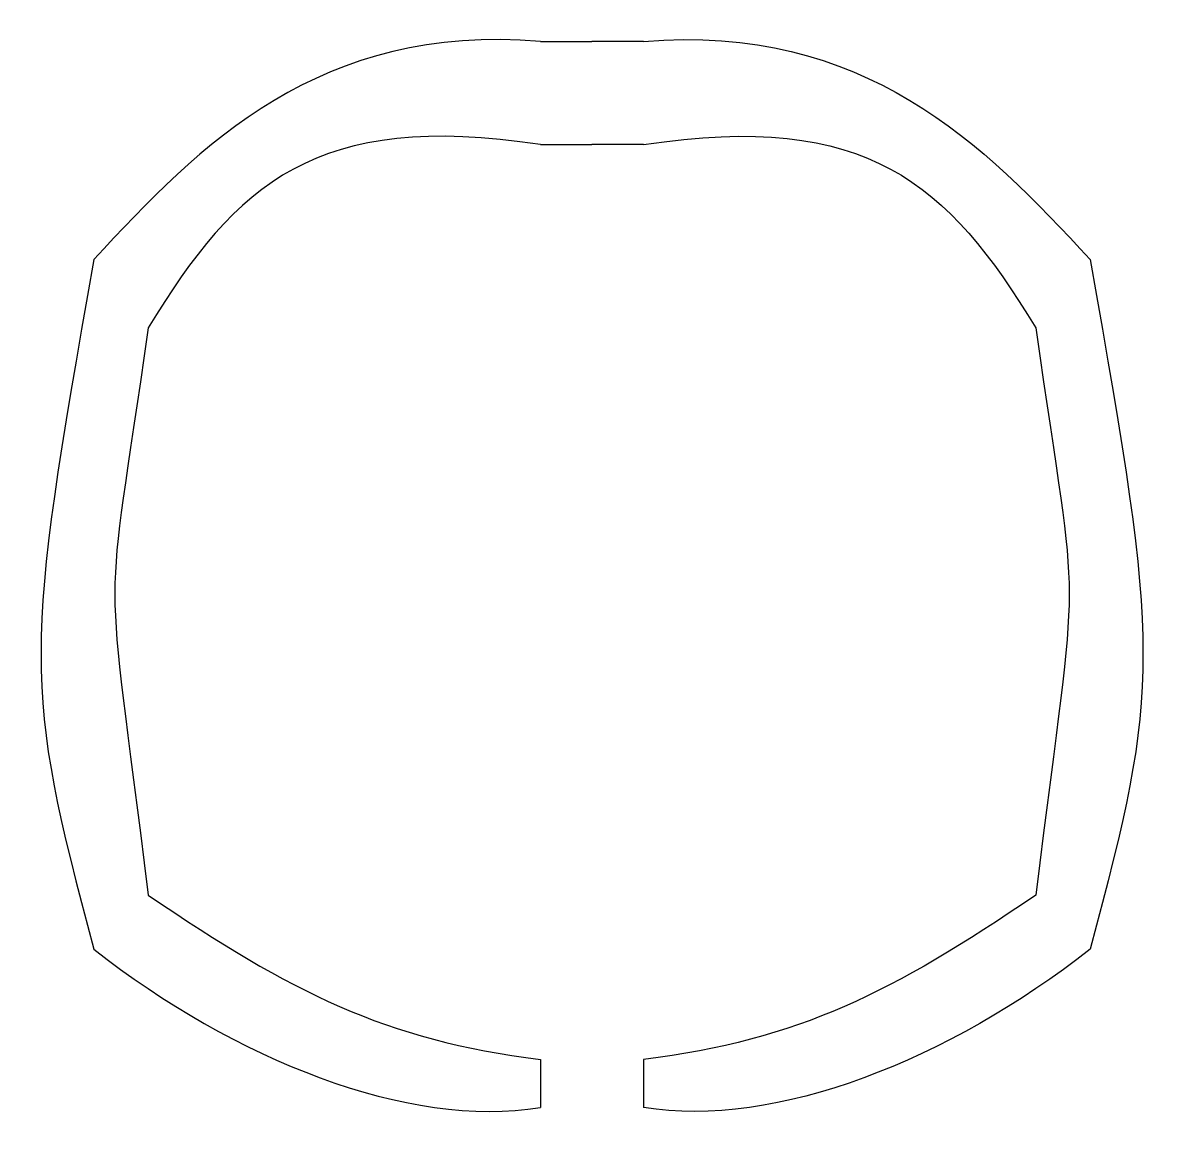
# Model space of a CAD drawing. Extents: x -55 to 55, y -53 to 55.
import ezdxf

# ---------------------------------------------------------------- set-up
doc = ezdxf.new("R2010")
doc.units = 0
doc.header["$MEASUREMENT"] = 0
doc.layers.add('MODELSKETCH_VISIBLE', color=7, linetype='CONTINUOUS')

msp = doc.modelspace()

# ---------------------------------------------------------------- linework, layer by layer
at = {"layer": 'MODELSKETCH_VISIBLE'}
for p, q in [((-5, 52.74), (0, 52.74)), ((5, 52.74), (0, 52.74)), ((-5, 42.74), (0, 42.74)), ((5, 42.74), (0, 42.74)), ((-5, -45.91), (-5, -50.55)), ((5, -45.91), (5, -50.55))]:
    msp.add_line(p, q, dxfattribs=at)
for points in [[(-5, 52.74), (-26.29, 54.55), (-38.07, 42.74), (-48.26, 31.6)], [(5, 52.74), (26.29, 54.55), (38.07, 42.74), (48.26, 31.6)], [(-5, 42.74), (-26.72, 46.04), (-34.44, 39.04), (-43, 25)], [(5, 42.74), (26.72, 46.04), (34.44, 39.04), (43, 25)], [(-48.26, 31.6), (-55.05, -6.54), (-55.16, -9.7), (-48.26, -35.22)], [(48.26, 31.6), (55.05, -6.54), (55.16, -9.7), (48.26, -35.22)], [(-43, 25), (-47.32, -5.48), (-47.32, 5.05), (-43, -30)], [(43, 25), (47.32, -5.48), (47.32, 5.05), (43, -30)], [(-43, -30), (-29.05, -39.44), (-20.16, -44), (-5, -45.91)], [(43, -30), (29.05, -39.44), (20.16, -44), (5, -45.91)], [(-48.26, -35.22), (-34.67, -45.91), (-17.81, -52.67), (-5, -50.55)], [(48.26, -35.22), (34.67, -45.91), (17.81, -52.67), (5, -50.55)]]:
    msp.add_open_spline(points, degree=3, dxfattribs=at)

doc.saveas('drawing.dxf')
